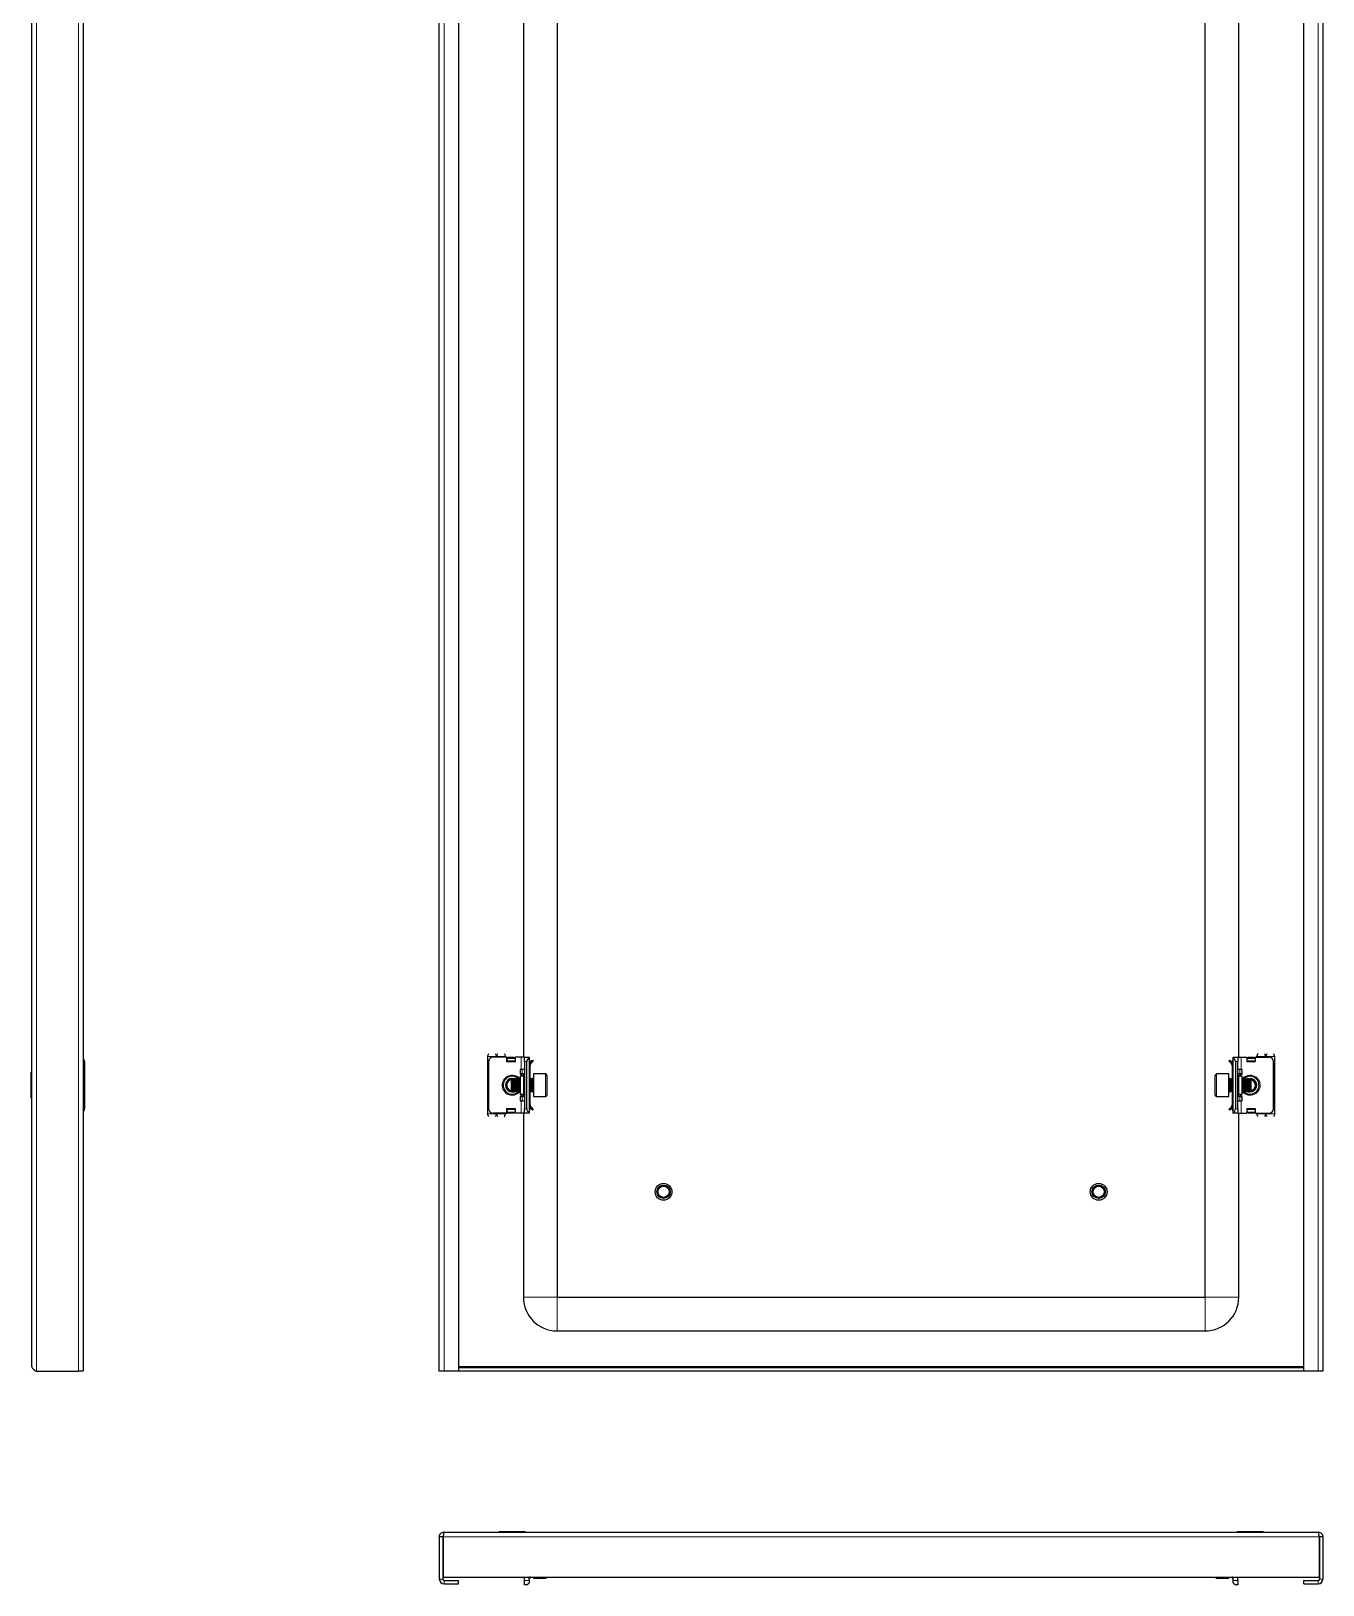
# Model space of a CAD drawing. Header units: millimetres. Extents: x -45 to 1444, y -1119 to 1206.
# Drawn here: x 868 to 1444, y -1083 to -390 of the extents above; entities that cross this region are included whole.
import ezdxf

# ---------------------------------------------------------------- set-up
doc = ezdxf.new("R2010")
doc.units = ezdxf.units.MM

msp = doc.modelspace()

# ---------------------------------------------------------------- linework, layer by layer
at = {"color": 7, "linetype": 'Continuous', "lineweight": 25}
for p, q in [((868.5, -985.65), (868.5, 965.15)), ((891.5, 967.25), (891.5, -987.75)), ((1050.23, -987.75), (1050.23, 967.25)), ((1058.73, 967.25), (1058.73, -987.75)), ((1435.73, -987.75), (1435.73, 967.25)), ((1444.23, 967.25), (1444.23, -987.75)), ((1102.73, 934.25), (1102.73, -954.75)), ((1391.73, -954.75), (1391.73, 934.25)), ((1087.73, -297.75), (1087.73, -847.75)), ((1406.73, -847.75), (1406.73, -297.75)), ((892, -849.75), (892, -870.75)), ((1071.73, -847.5), (1071.73, -873)), ((1072.23, -849.75), (1072.23, -870.75)), ((1080.23, -847.75), (1074.23, -847.75)), ((1079.73, -847.5), (1079.73, -847.75)), ((1080.23, -847.75), (1080.23, -849.75)), ((1080.43, -847.87), (1080.23, -847.87)), ((1080.23, -849.75), (1084.23, -849.75)), ((1080.43, -849.75), (1080.43, -847.87)), ((1080.48, -848.13), (1080.98, -847.78)), ((1080.98, -848.13), (1080.48, -848.49)), ((1080.48, -848.49), (1080.48, -848.13)), ((1080.48, -849.4), (1080.48, -848.49)), ((1080.48, -849.75), (1080.48, -849.4)), ((1080.98, -847.78), (1080.98, -848.13)), ((1080.98, -847.78), (1083.48, -847.78)), ((1080.98, -848.13), (1083.48, -848.13)), ((1083.48, -848.13), (1083.48, -847.78)), ((1083.48, -847.78), (1083.98, -848.13)), ((1083.98, -848.49), (1083.48, -848.13)), ((1083.98, -848.13), (1083.98, -848.49)), ((1083.98, -848.49), (1083.98, -849.4)), ((1083.98, -849.4), (1083.98, -849.75)), ((1084.23, -849.75), (1084.23, -847.75)), ((1086.73, -847.75), (1084.23, -847.75)), ((1088.23, -847.75), (1086.73, -847.75)), ((1088.23, -849.75), (1088.23, -847.75)), ((1088.23, -847.75), (1090.23, -847.75)), ((1088.23, -849.75), (1088.23, -870.75)), ((1089.23, -870.75), (1089.23, -849.75)), ((1090.23, -847.75), (1090.23, -848.02)), ((1090.23, -848.02), (1090.23, -872.49)), ((1090.23, -848.84), (1090.44, -849.05)), ((1090.73, -851.5), (1090.23, -851.5)), ((1090.73, -849.75), (1090.73, -850.21)), ((1090.73, -855), (1090.73, -851.5)), ((1090.82, -850.09), (1091.79, -849.11)), ((1091.17, -850.44), (1090.82, -850.09)), ((1091.17, -850.44), (1092.14, -849.47)), ((1091.79, -849.11), (1092.14, -849.47)), ((1402.67, -849.11), (1402.32, -849.47)), ((1403.29, -850.44), (1402.32, -849.47)), ((1403.64, -850.09), (1402.67, -849.11)), ((1403.29, -850.44), (1403.64, -850.09)), ((1403.73, -849.75), (1403.73, -850.15)), ((1403.73, -851.5), (1404.23, -851.5)), ((1403.73, -851.5), (1403.73, -855)), ((1404.02, -849.05), (1404.23, -848.84)), ((1404.23, -847.75), (1406.23, -847.75)), ((1404.23, -848.02), (1404.23, -847.75)), ((1404.23, -872.49), (1404.23, -848.02)), ((1405.23, -849.75), (1405.23, -870.75)), ((1406.23, -847.75), (1406.23, -849.75)), ((1406.23, -847.75), (1407.73, -847.75)), ((1406.23, -870.75), (1406.23, -849.75)), ((1407.73, -847.75), (1410.23, -847.75)), ((1410.23, -847.75), (1410.23, -849.75)), ((1410.23, -849.75), (1414.23, -849.75)), ((1410.48, -848.13), (1410.98, -847.78)), ((1410.98, -848.13), (1410.48, -848.49)), ((1410.48, -848.49), (1410.48, -848.13)), ((1410.48, -849.4), (1410.48, -848.49)), ((1410.48, -849.75), (1410.48, -849.4)), ((1410.98, -847.78), (1410.98, -848.13)), ((1410.98, -847.78), (1413.48, -847.78)), ((1410.98, -848.13), (1413.48, -848.13)), ((1413.48, -848.13), (1413.48, -847.78)), ((1413.48, -847.78), (1413.98, -848.13)), ((1413.98, -848.49), (1413.48, -848.13)), ((1413.98, -848.13), (1413.98, -848.49)), ((1413.98, -848.49), (1413.98, -849.4)), ((1413.98, -849.4), (1413.98, -849.75)), ((1414.03, -847.87), (1414.03, -849.75)), ((1414.23, -847.87), (1414.03, -847.87)), ((1414.23, -847.75), (1420.23, -847.75)), ((1414.23, -849.75), (1414.23, -847.75)), ((1414.73, -847.75), (1414.73, -847.5)), ((1422.23, -870.75), (1422.23, -849.75)), ((1422.73, -873), (1422.73, -847.5)), ((868.5, -854.47), (868.2, -854.47)), ((868.2, -862.4), (868.2, -854.47)), ((1082.54, -857.5), (1081.71, -857.69)), ((1082.78, -857.25), (1082.23, -857.81)), ((1082.23, -857.81), (1082.23, -862.51)), ((1082.84, -857.25), (1082.78, -857.25)), ((1082.78, -857.25), (1082.78, -863.03)), ((1083.23, -857.81), (1082.84, -857.25)), ((1082.84, -857.25), (1082.84, -859.11)), ((1083.39, -857.58), (1083.02, -857.51)), ((1083.62, -857.25), (1083.23, -857.81)), ((1083.23, -857.81), (1083.23, -859.32)), ((1083.84, -857.25), (1083.62, -857.25)), ((1083.62, -857.25), (1083.62, -859.11)), ((1084.23, -857.81), (1083.84, -857.25)), ((1083.84, -857.25), (1083.84, -859.11)), ((1084.06, -857.56), (1084.3, -857.7)), ((1084.62, -857.25), (1084.23, -857.81)), ((1084.23, -857.81), (1084.23, -859.32)), ((1084.84, -857.25), (1084.62, -857.25)), ((1084.62, -857.25), (1084.62, -859.11)), ((1085.23, -857.81), (1084.84, -857.25)), ((1084.84, -857.25), (1084.84, -859.11)), ((1085.62, -857.25), (1085.23, -857.81)), ((1085.23, -857.81), (1085.23, -859.32)), ((1085.84, -857.25), (1085.62, -857.25)), ((1085.62, -857.25), (1085.62, -859.11)), ((1086.23, -857.81), (1085.84, -857.25)), ((1085.84, -857.25), (1085.84, -859.11)), ((1086.23, -853.25), (1086.23, -855.25)), ((1086.73, -853.25), (1086.23, -853.25)), ((1086.23, -855), (1087.23, -855)), ((1086.23, -855.25), (1087.91, -856.22)), ((1087.73, -856.25), (1086.23, -856.25)), ((1086.23, -856.25), (1086.23, -864.25)), ((1088.23, -853.25), (1086.73, -853.25)), ((1087.23, -855), (1087.73, -855)), ((1087.73, -855), (1087.73, -856.12)), ((1090.73, -855), (1090.23, -855)), ((1090.62, -857.25), (1090.23, -857.81)), ((1090.84, -857.25), (1090.62, -857.25)), ((1090.62, -857.25), (1090.62, -859.11)), ((1090.73, -857.25), (1090.73, -855)), ((1091.23, -857.81), (1090.84, -857.25)), ((1090.84, -857.25), (1090.84, -859.11)), ((1091.62, -857.25), (1091.23, -857.81)), ((1091.23, -857.81), (1091.23, -859.32)), ((1091.98, -857.25), (1091.62, -857.25)), ((1091.62, -857.25), (1091.62, -859.11)), ((1097.63, -855.25), (1092.23, -855.25)), ((1092.23, -855.25), (1092.23, -864.87)), ((1098.23, -855.85), (1098.23, -864.32)), ((1396.23, -864.65), (1396.23, -855.85)), ((1402.23, -855.25), (1396.83, -855.25)), ((1402.23, -865.25), (1402.23, -855.25)), ((1402.84, -857.25), (1402.48, -857.25)), ((1403.23, -857.81), (1402.84, -857.25)), ((1402.84, -859.11), (1402.84, -857.25)), ((1403.62, -857.25), (1403.23, -857.81)), ((1403.23, -859.32), (1403.23, -857.81)), ((1403.84, -857.25), (1403.62, -857.25)), ((1403.62, -859.11), (1403.62, -857.25)), ((1404.23, -855), (1403.73, -855)), ((1403.73, -855), (1403.73, -857.25)), ((1404.23, -857.81), (1403.84, -857.25)), ((1403.84, -859.11), (1403.84, -857.25)), ((1407.73, -853.25), (1406.23, -853.25)), ((1406.55, -856.22), (1408.23, -855.25)), ((1406.73, -856.12), (1406.73, -855)), ((1406.73, -855), (1407.23, -855)), ((1408.23, -856.25), (1406.73, -856.25)), ((1407.23, -855), (1408.23, -855)), ((1408.23, -853.25), (1407.73, -853.25)), ((1408.23, -855.25), (1408.23, -853.25)), ((1408.23, -864.25), (1408.23, -856.25)), ((1408.62, -857.25), (1408.23, -857.81)), ((1408.84, -857.25), (1408.62, -857.25)), ((1408.62, -859.11), (1408.62, -857.25)), ((1409.23, -857.81), (1408.84, -857.25)), ((1408.84, -859.11), (1408.84, -857.25)), ((1409.62, -857.25), (1409.23, -857.81)), ((1409.23, -859.32), (1409.23, -857.81)), ((1409.84, -857.25), (1409.62, -857.25)), ((1409.62, -859.11), (1409.62, -857.25)), ((1410.23, -857.81), (1409.84, -857.25)), ((1409.84, -859.11), (1409.84, -857.25)), ((1410.15, -857.7), (1410.4, -857.56)), ((1410.62, -857.25), (1410.23, -857.81)), ((1410.23, -859.32), (1410.23, -857.81)), ((1410.84, -857.25), (1410.62, -857.25)), ((1410.62, -859.11), (1410.62, -857.25)), ((1411.23, -857.81), (1410.84, -857.25)), ((1410.84, -859.11), (1410.84, -857.25)), ((1411.44, -857.51), (1411.07, -857.58)), ((1411.62, -857.25), (1411.23, -857.81)), ((1411.23, -859.32), (1411.23, -857.81)), ((1411.67, -857.25), (1411.62, -857.25)), ((1411.62, -859.11), (1411.62, -857.25)), ((1412.23, -857.81), (1411.67, -857.25)), ((1411.67, -863.25), (1411.67, -857.25)), ((1412.75, -857.69), (1411.92, -857.5)), ((1412.23, -862.7), (1412.23, -857.81)), ((868.2, -866.04), (868.2, -862.4)), ((1082.23, -862.51), (1082.23, -862.7)), ((1082.23, -862.7), (1082.78, -863.25)), ((1082.78, -863.03), (1082.78, -863.25)), ((1082.78, -863.25), (1082.84, -863.25)), ((1082.84, -859.11), (1082.84, -863.25)), ((1082.84, -863.25), (1083.23, -862.7)), ((1083.23, -859.32), (1083.23, -862.7)), ((1083.23, -862.7), (1083.62, -863.25)), ((1083.62, -859.11), (1083.62, -863.25)), ((1083.62, -863.25), (1083.84, -863.25)), ((1083.84, -859.11), (1083.84, -863.25)), ((1083.84, -863.25), (1084.23, -862.7)), ((1084.3, -862.81), (1084.06, -862.94)), ((1084.23, -859.32), (1084.23, -862.7)), ((1084.23, -862.7), (1084.62, -863.25)), ((1084.62, -859.11), (1084.62, -863.25)), ((1084.62, -863.25), (1084.84, -863.25)), ((1084.84, -859.11), (1084.84, -863.25)), ((1084.84, -863.25), (1085.23, -862.7)), ((1085.23, -859.32), (1085.23, -862.7)), ((1085.23, -862.7), (1085.62, -863.25)), ((1085.62, -859.11), (1085.62, -863.25)), ((1085.62, -863.25), (1085.84, -863.25)), ((1085.84, -859.11), (1085.84, -863.25)), ((1085.84, -863.25), (1086.23, -862.7)), ((1086.23, -864.25), (1087.73, -864.25)), ((1087.91, -864.29), (1086.23, -865.25)), ((1086.23, -865.25), (1086.23, -867.25)), ((1087.23, -865.5), (1086.23, -865.5)), ((1087.73, -865.5), (1087.23, -865.5)), ((1087.73, -864.39), (1087.73, -865.5)), ((1090.23, -862.7), (1090.62, -863.25)), ((1090.23, -865.5), (1090.73, -865.5)), ((1090.62, -859.11), (1090.62, -863.25)), ((1090.62, -863.25), (1090.84, -863.25)), ((1090.73, -865.5), (1090.73, -863.25)), ((1090.73, -869), (1090.73, -865.5)), ((1090.84, -859.11), (1090.84, -863.25)), ((1090.84, -863.25), (1091.23, -862.7)), ((1091.23, -859.32), (1091.23, -862.7)), ((1091.23, -862.7), (1091.62, -863.25)), ((1091.62, -859.11), (1091.62, -863.25)), ((1091.62, -863.25), (1091.98, -863.25)), ((1092.23, -864.87), (1092.23, -865.25)), ((1092.23, -865.25), (1097.63, -865.25)), ((1098.23, -864.32), (1098.23, -864.65)), ((1396.83, -865.25), (1402.23, -865.25)), ((1402.48, -863.25), (1402.84, -863.25)), ((1402.84, -863.25), (1402.84, -859.11)), ((1402.84, -863.25), (1403.23, -862.7)), ((1403.23, -862.7), (1403.23, -859.32)), ((1403.23, -862.7), (1403.62, -863.25)), ((1403.62, -863.25), (1403.62, -859.11)), ((1403.62, -863.25), (1403.84, -863.25)), ((1403.73, -863.25), (1403.73, -865.5)), ((1403.73, -865.5), (1403.73, -869)), ((1403.73, -865.5), (1404.23, -865.5)), ((1403.84, -863.25), (1403.84, -859.11)), ((1403.84, -863.25), (1404.23, -862.7)), ((1408.23, -865.25), (1406.55, -864.29)), ((1406.73, -864.25), (1408.23, -864.25)), ((1406.73, -865.5), (1406.73, -864.39)), ((1407.23, -865.5), (1406.73, -865.5)), ((1408.23, -865.5), (1407.23, -865.5)), ((1408.23, -862.7), (1408.62, -863.25)), ((1408.23, -867.25), (1408.23, -865.25)), ((1408.62, -863.25), (1408.62, -859.11)), ((1408.62, -863.25), (1408.84, -863.25)), ((1408.84, -863.25), (1408.84, -859.11)), ((1408.84, -863.25), (1409.23, -862.7)), ((1409.23, -862.7), (1409.23, -859.32)), ((1409.23, -862.7), (1409.62, -863.25)), ((1409.62, -863.25), (1409.62, -859.11)), ((1409.62, -863.25), (1409.84, -863.25)), ((1409.84, -863.25), (1409.84, -859.11)), ((1409.84, -863.25), (1410.23, -862.7)), ((1410.4, -862.94), (1410.15, -862.81)), ((1410.23, -862.7), (1410.23, -859.32)), ((1410.23, -862.7), (1410.62, -863.25)), ((1410.62, -863.25), (1410.62, -859.11)), ((1410.62, -863.25), (1410.84, -863.25)), ((1410.84, -863.25), (1410.84, -859.11)), ((1410.84, -863.25), (1411.23, -862.7)), ((1411.23, -862.7), (1411.23, -859.32)), ((1411.23, -862.7), (1411.62, -863.25)), ((1411.62, -863.25), (1411.62, -859.11)), ((1411.62, -863.25), (1411.67, -863.25)), ((1411.67, -863.25), (1412.23, -862.7)), ((868.2, -866.04), (868.5, -866.04)), ((1084.23, -870.75), (1080.23, -870.75)), ((1080.23, -870.75), (1080.23, -872.75)), ((1080.43, -872.64), (1080.43, -870.75)), ((1080.48, -871.11), (1080.48, -870.75)), ((1080.48, -872.02), (1080.48, -871.11)), ((1080.48, -872.02), (1080.98, -872.37)), ((1080.48, -872.37), (1080.48, -872.02)), ((1080.98, -872.73), (1080.48, -872.37)), ((1083.48, -872.37), (1080.98, -872.37)), ((1080.98, -872.37), (1080.98, -872.73)), ((1083.48, -872.37), (1083.98, -872.02)), ((1083.48, -872.73), (1083.48, -872.37)), ((1083.98, -872.37), (1083.48, -872.73)), ((1083.98, -870.75), (1083.98, -871.11)), ((1083.98, -871.11), (1083.98, -872.02)), ((1083.98, -872.02), (1083.98, -872.37)), ((1084.23, -872.75), (1084.23, -870.75)), ((1086.23, -867.25), (1086.73, -867.25)), ((1086.73, -867.25), (1088.23, -867.25)), ((1088.23, -872.75), (1088.23, -870.75)), ((1090.73, -869), (1090.23, -869)), ((1090.44, -871.46), (1090.23, -871.67)), ((1090.23, -872.49), (1090.23, -872.75)), ((1090.73, -870.75), (1090.73, -870.36)), ((1091.17, -870.06), (1090.82, -870.42)), ((1090.82, -870.42), (1091.79, -871.39)), ((1091.17, -870.06), (1092.14, -871.04)), ((1091.79, -871.39), (1092.14, -871.04)), ((1403.29, -870.06), (1402.32, -871.04)), ((1402.67, -871.39), (1402.32, -871.04)), ((1403.64, -870.42), (1402.67, -871.39)), ((1403.29, -870.06), (1403.64, -870.42)), ((1403.73, -869), (1404.23, -869)), ((1403.73, -870.75), (1403.73, -870.29)), ((1404.23, -871.67), (1404.02, -871.46)), ((1404.23, -872.75), (1404.23, -872.49)), ((1406.23, -867.25), (1407.73, -867.25)), ((1406.23, -870.75), (1406.23, -872.75)), ((1407.73, -867.25), (1408.23, -867.25)), ((1414.23, -870.75), (1410.23, -870.75)), ((1410.23, -870.75), (1410.23, -872.75)), ((1410.48, -871.11), (1410.48, -870.75)), ((1410.48, -872.02), (1410.48, -871.11)), ((1410.48, -872.37), (1410.48, -872.02)), ((1410.48, -872.02), (1410.98, -872.37)), ((1410.98, -872.73), (1410.48, -872.37)), ((1410.98, -872.37), (1410.98, -872.73)), ((1413.48, -872.37), (1410.98, -872.37)), ((1413.48, -872.37), (1413.98, -872.02)), ((1413.48, -872.73), (1413.48, -872.37)), ((1413.98, -872.37), (1413.48, -872.73)), ((1413.98, -870.75), (1413.98, -871.11)), ((1413.98, -871.11), (1413.98, -872.02)), ((1413.98, -872.02), (1413.98, -872.37)), ((1414.03, -870.75), (1414.03, -872.64)), ((1414.23, -872.75), (1414.23, -870.75)), ((1080.23, -872.75), (1074.23, -872.75)), ((1079.73, -872.75), (1079.73, -873)), ((1080.23, -872.64), (1080.43, -872.64)), ((1083.48, -872.73), (1080.98, -872.73)), ((1086.73, -872.75), (1084.23, -872.75)), ((1088.23, -872.75), (1086.73, -872.75)), ((1087.73, -872.75), (1087.73, -954.75)), ((1090.23, -872.75), (1088.23, -872.75)), ((1406.23, -872.75), (1404.23, -872.75)), ((1406.23, -872.75), (1407.73, -872.75)), ((1406.73, -954.75), (1406.73, -872.75)), ((1407.73, -872.75), (1410.23, -872.75)), ((1413.48, -872.73), (1410.98, -872.73)), ((1414.03, -872.64), (1414.23, -872.64)), ((1414.23, -872.75), (1420.23, -872.75)), ((1414.73, -873), (1414.73, -872.75)), ((1102.73, -954.75), (1391.73, -954.75)), ((1102.73, -969.75), (1391.73, -969.75)), ((870.6, -987.75), (889.4, -987.75)), ((891.5, -987.75), (889.4, -987.75)), ((1052.33, -987.75), (1050.23, -987.75)), ((1058.73, -987.75), (1052.33, -987.75)), ((1435.73, -986.25), (1058.73, -986.25)), ((1435.73, -987.75), (1058.73, -987.75)), ((1442.13, -987.75), (1435.73, -987.75)), ((1444.23, -987.75), (1442.13, -987.75)), ((1052.33, -1059.46), (1442.13, -1059.46)), ((1076.94, -1059.16), (1076.94, -1059.46)), ((1076.94, -1059.16), (1088.51, -1059.16)), ((1088.51, -1059.46), (1088.51, -1059.16)), ((1405.94, -1059.16), (1405.94, -1059.46)), ((1405.94, -1059.16), (1417.1, -1059.16)), ((1417.1, -1059.16), (1417.51, -1059.16)), ((1417.51, -1059.46), (1417.51, -1059.16)), ((1051.73, -1061.56), (1050.23, -1061.56)), ((1050.23, -1061.56), (1050.23, -1080.36)), ((1051.73, -1061.56), (1051.73, -1080.36)), ((1051.93, -1061.56), (1051.93, -1079.46)), ((1442.53, -1061.56), (1442.53, -1079.46)), ((1444.23, -1061.56), (1442.73, -1061.56)), ((1442.73, -1061.56), (1442.73, -1080.36)), ((1444.23, -1061.56), (1444.23, -1080.36)), ((1051.93, -1079.46), (1442.53, -1079.46)), ((1088.23, -1080.96), (1088.23, -1079.46)), ((1090.23, -1080.96), (1090.23, -1079.46)), ((1090.73, -1079.96), (1090.23, -1079.96)), ((1092.23, -1079.46), (1092.23, -1079.96)), ((1092.23, -1079.96), (1097.63, -1079.96)), ((1396.83, -1079.96), (1402.23, -1079.96)), ((1402.23, -1079.96), (1402.23, -1079.46)), ((1403.73, -1079.96), (1404.23, -1079.96)), ((1404.23, -1080.96), (1404.23, -1079.46)), ((1406.23, -1080.96), (1406.23, -1079.46)), ((1052.33, -1080.96), (1058.73, -1080.96)), ((1052.33, -1082.46), (1058.73, -1082.46)), ((1058.73, -1082.46), (1058.73, -1080.96)), ((1088.23, -1082.96), (1088.23, -1080.96)), ((1089.23, -1082.96), (1088.23, -1082.96)), ((1089.23, -1082.96), (1090.23, -1081.96)), ((1090.23, -1080.96), (1090.23, -1081.96)), ((1404.23, -1081.96), (1404.23, -1080.96)), ((1404.23, -1081.96), (1405.23, -1082.96)), ((1406.23, -1082.96), (1405.23, -1082.96)), ((1406.23, -1080.96), (1406.23, -1082.96)), ((1435.73, -1082.46), (1435.73, -1080.96)), ((1435.73, -1080.96), (1442.13, -1080.96)), ((1435.73, -1082.46), (1442.13, -1082.46))]:
    msp.add_line(p, q, dxfattribs=at)
at = {"color": 8, "linetype": 'Continuous', "lineweight": 18}
for p, q in [((870.6, -987.75), (870.6, 967.25)), ((889.4, -987.75), (889.4, 967.25)), ((1052.33, 967.25), (1052.33, -987.75)), ((1442.13, 967.25), (1442.13, -987.75)), ((1071.73, -847.5), (1075.73, -847.5)), ((1075.73, -847.5), (1079.73, -847.5)), ((1083.98, -849.4), (1080.48, -849.4)), ((1086.73, -847.75), (1086.73, -853.25)), ((1089.23, -849.75), (1088.23, -849.75)), ((1090.23, -849.25), (1090.44, -849.05)), ((1090.23, -849.75), (1090.73, -849.75)), ((1404.23, -849.75), (1403.73, -849.75)), ((1404.23, -849.25), (1404.02, -849.05)), ((1406.23, -849.75), (1405.23, -849.75)), ((1407.73, -853.25), (1407.73, -847.75)), ((1413.98, -849.4), (1410.48, -849.4)), ((1414.73, -847.5), (1418.73, -847.5)), ((1422.73, -847.5), (1418.73, -847.5)), ((1087.23, -853.25), (1087.23, -855)), ((1087.73, -864.25), (1087.73, -856.25)), ((1091.98, -863.25), (1091.98, -857.25)), ((1097.63, -864.87), (1097.63, -855.25)), ((1396.83, -855.25), (1396.83, -865.25)), ((1402.48, -857.25), (1402.48, -863.03)), ((1406.73, -856.25), (1406.73, -864.25)), ((1407.23, -855), (1407.23, -853.25)), ((1087.23, -865.5), (1087.23, -867.25)), ((1097.63, -865.25), (1097.63, -864.87)), ((1402.48, -863.03), (1402.48, -863.25)), ((1407.23, -867.25), (1407.23, -865.5)), ((1080.48, -871.11), (1083.98, -871.11)), ((1086.73, -867.25), (1086.73, -872.75)), ((1088.23, -870.75), (1089.23, -870.75)), ((1090.23, -870.75), (1090.73, -870.75)), ((1090.23, -871.25), (1090.44, -871.46)), ((1404.23, -870.75), (1403.73, -870.75)), ((1404.23, -871.25), (1404.02, -871.46)), ((1405.23, -870.75), (1406.23, -870.75)), ((1407.73, -872.75), (1407.73, -867.25)), ((1410.48, -871.11), (1413.98, -871.11)), ((1071.73, -873), (1075.73, -873)), ((1079.73, -873), (1075.73, -873)), ((1418.73, -873), (1414.73, -873)), ((1422.73, -873), (1418.73, -873)), ((1102.73, -954.75), (1087.73, -954.75)), ((1102.73, -954.75), (1102.73, -969.75)), ((1391.73, -954.75), (1391.73, -969.75)), ((1391.73, -954.75), (1406.73, -954.75)), ((1435.73, -985.65), (1058.73, -985.65)), ((1051.93, -1061.56), (1442.53, -1061.56)), ((1097.63, -1079.96), (1097.63, -1079.46)), ((1396.83, -1079.46), (1396.83, -1079.96)), ((1051.73, -1080.36), (1050.23, -1080.36)), ((1052.33, -1080.96), (1052.33, -1082.46)), ((1088.23, -1080.96), (1090.23, -1080.96)), ((1404.23, -1080.96), (1406.23, -1080.96)), ((1442.13, -1080.96), (1442.13, -1082.46)), ((1442.73, -1080.36), (1444.23, -1080.36))]:
    msp.add_line(p, q, dxfattribs=at)
at = {"color": 7, "linetype": 'Continuous', "lineweight": 25, "flags": 128}
for points in [[(1083.02, -863), (1083.26, -862.96), (1083.39, -862.93)], [(1411.07, -862.93), (1411.19, -862.96), (1411.44, -863)]]:
    msp.add_lwpolyline(points, dxfattribs=at)
at = {"color": 7, "linetype": 'Continuous', "lineweight": 25}
for centre, radius in [((1150.23, -907.75), 3.75), ((1150.23, -907.75), 3), ((1150.23, -907.75), 2.5), ((1344.23, -907.75), 3.75), ((1344.23, -907.75), 3), ((1344.23, -907.75), 2.5)]:
    msp.add_circle(centre, radius, dxfattribs=at)
for centre, radius, start, end in [((890, -849.75), 2, 0, 41.40962), ((1074.23, -849.75), 2, 90, 180), ((1091.23, -849.75), 2, 120, 180), ((1089.73, -849.75), 1, 0, 45), ((1404.73, -849.75), 1, 135, 180), ((1403.23, -849.75), 2, 0, 60), ((1420.23, -849.75), 2, 0, 90), ((1082.73, -860.25), 4, 45.71765, 270), ((1082.73, -860.25), 3, 74.33161, 285.66839), ((1082.73, -860.25), 2.76, 111.7574, 265.98739), ((1082.73, -860.25), 2.45, 101.79772, 201.7574), ((1087.73, -855.75), 0.5, 270, 0), ((1091.98, -857), 0.25, 270, 0), ((1097.63, -855.85), 0.6, 0, 90), ((1396.83, -855.85), 0.6, 90, 180), ((1402.48, -857), 0.25, 180, 270), ((1406.73, -855.75), 0.5, 180, 270), ((1411.73, -860.25), 4, 90, 134.28235), ((1411.73, -860.25), 4, 225.71765, 90), ((1411.73, -860.25), 3, 254.33161, 105.66839), ((1411.73, -860.25), 2.76, 274.01261, 68.2426), ((1411.73, -860.25), 2.45, 281.79772, 78.20228), ((1082.73, -860.25), 2.45, 201.7574, 258.20228), ((1082.73, -860.25), 4, 270, 314.28235), ((1087.73, -864.75), 0.5, 0, 90), ((1091.98, -863.5), 0.25, 360, 90), ((1097.63, -864.65), 0.6, 270, 360), ((1396.83, -864.65), 0.6, 180, 270), ((1402.48, -863.5), 0.25, 90, 180), ((1406.73, -864.75), 0.5, 90, 180), ((890, -870.75), 2, 318.59038, 0), ((1074.23, -870.75), 2, 180, 270), ((1091.23, -870.75), 2, 180, 240), ((1089.73, -870.75), 1, 315, 0), ((1404.73, -870.75), 1, 180, 225), ((1403.23, -870.75), 2, 300, 0), ((1420.23, -870.75), 2, 270, 0), ((1102.73, -954.75), 15, 180, 270), ((1391.73, -954.75), 15, 270, 0), ((1097.63, -1079.36), 0.6, 270, 350.40593), ((1396.83, -1079.36), 0.6, 189.59407, 270), ((1052.33, -1080.36), 2.1, 180, 270), ((1052.33, -1080.36), 0.6, 180, 270), ((1442.13, -1080.36), 2.1, 270, 0), ((1442.13, -1080.36), 0.6, 270, 0)]:
    msp.add_arc(centre, radius, start, end, dxfattribs=at)
at = {"color": 8, "linetype": 'Continuous', "lineweight": 18}
for centre, start, end in [((1082.73, -860.25), 38.94244, 270), ((1411.73, -860.25), 218.94244, 90), ((1411.73, -860.25), 90, 141.05756), ((1082.73, -860.25), 270, 321.05756)]:
    msp.add_arc(centre, 4.5, start, end, dxfattribs=at)
at = {"color": 7, "linetype": 'Continuous', "lineweight": 25}
for points, knots in [([(1071.73, -847.5), (1071.82, -847.26), (1072.02, -846.77), (1072.21, -846.38), (1072.3, -846.18)], [0, 0, 0, 0, 0.502065, 1, 1, 1, 1]), ([(1075.16, -846.19), (1075.24, -846.35), (1075.41, -846.7), (1075.6, -847.18), (1075.71, -847.46), (1075.73, -847.5)], [0, 0, 0, 0, 0.415483, 0.917152, 1, 1, 1, 1]), ([(1075.73, -847.5), (1075.82, -847.26), (1076.02, -846.77), (1076.21, -846.38), (1076.3, -846.18)], [0, 0, 0, 0, 0.502065, 1, 1, 1, 1]), ([(1079.16, -846.19), (1079.24, -846.35), (1079.41, -846.7), (1079.6, -847.18), (1079.71, -847.46), (1079.73, -847.5)], [0, 0, 0, 0, 0.415483, 0.917152, 1, 1, 1, 1]), ([(1090.82, -850.09), (1090.66, -850.28), (1090.36, -850.66), (1090.24, -851.18), (1090.23, -851.46), (1090.23, -851.5)], [0, 0, 0, 0, 0.461863, 0.923726, 1, 1, 1, 1]), ([(1091.17, -850.44), (1091.05, -850.59), (1090.87, -850.82), (1090.75, -851.2), (1090.74, -851.4), (1090.73, -851.5)], [0, 0, 0, 0, 0.485042, 0.738404, 1, 1, 1, 1]), ([(1403.73, -851.5), (1403.71, -851.31), (1403.68, -851.02), (1403.49, -850.67), (1403.36, -850.52), (1403.29, -850.44)], [0, 0, 0, 0, 0.485042, 0.738404, 1, 1, 1, 1]), ([(1404.23, -851.5), (1404.2, -851.26), (1404.15, -850.78), (1403.87, -850.32), (1403.67, -850.12), (1403.64, -850.09)], [0, 0, 0, 0, 0.461863, 0.923726, 1, 1, 1, 1]), ([(1414.73, -847.5), (1414.78, -847.38), (1414.87, -847.14), (1415.01, -846.79), (1415.16, -846.46), (1415.25, -846.28), (1415.3, -846.18)], [0, 0, 0, 0, 0.2474545, 0.5020799, 0.7495343, 1, 1, 1, 1]), ([(1418.16, -846.19), (1418.24, -846.35), (1418.41, -846.7), (1418.6, -847.18), (1418.71, -847.46), (1418.73, -847.5)], [0, 0, 0, 0, 0.415483, 0.917152, 1, 1, 1, 1]), ([(1418.73, -847.5), (1418.82, -847.26), (1419.02, -846.77), (1419.21, -846.38), (1419.3, -846.18)], [0, 0, 0, 0, 0.502065, 1, 1, 1, 1]), ([(1422.16, -846.19), (1422.24, -846.35), (1422.41, -846.7), (1422.6, -847.18), (1422.71, -847.46), (1422.73, -847.5)], [0, 0, 0, 0, 0.415483, 0.917152, 1, 1, 1, 1]), ([(1090.23, -869), (1090.25, -869.24), (1090.31, -869.73), (1090.59, -870.19), (1090.79, -870.39), (1090.82, -870.42)], [0, 0, 0, 0, 0.461863, 0.923726, 1, 1, 1, 1]), ([(1090.73, -869), (1090.75, -869.19), (1090.78, -869.48), (1090.97, -869.84), (1091.1, -869.99), (1091.17, -870.06)], [0, 0, 0, 0, 0.485042, 0.738404, 1, 1, 1, 1]), ([(1403.29, -870.06), (1403.41, -869.91), (1403.59, -869.69), (1403.71, -869.31), (1403.72, -869.11), (1403.73, -869)], [0, 0, 0, 0, 0.485042, 0.738404, 1, 1, 1, 1]), ([(1403.64, -870.42), (1403.8, -870.23), (1404.1, -869.85), (1404.22, -869.32), (1404.23, -869.04), (1404.23, -869)], [0, 0, 0, 0, 0.461863, 0.923726, 1, 1, 1, 1]), ([(1072.3, -874.32), (1072.22, -874.16), (1072.05, -873.81), (1071.86, -873.32), (1071.74, -873.04), (1071.73, -873)], [0, 0, 0, 0, 0.415483, 0.917152, 1, 1, 1, 1]), ([(1075.73, -873), (1075.63, -873.25), (1075.44, -873.73), (1075.25, -874.13), (1075.16, -874.33)], [0, 0, 0, 0, 0.502065, 1, 1, 1, 1]), ([(1076.3, -874.32), (1076.22, -874.16), (1076.05, -873.81), (1075.86, -873.32), (1075.74, -873.04), (1075.73, -873)], [0, 0, 0, 0, 0.415483, 0.917152, 1, 1, 1, 1]), ([(1079.73, -873), (1079.68, -873.12), (1079.59, -873.36), (1079.44, -873.71), (1079.3, -874.04), (1079.21, -874.23), (1079.16, -874.33)], [0, 0, 0, 0, 0.247454, 0.50208, 0.749534, 1, 1, 1, 1]), ([(1415.3, -874.32), (1415.22, -874.16), (1415.05, -873.81), (1414.86, -873.32), (1414.74, -873.04), (1414.73, -873)], [0, 0, 0, 0, 0.415483, 0.917152, 1, 1, 1, 1]), ([(1418.73, -873), (1418.63, -873.25), (1418.44, -873.73), (1418.25, -874.13), (1418.16, -874.33)], [0, 0, 0, 0, 0.5020654, 1, 1, 1, 1]), ([(1419.3, -874.32), (1419.22, -874.16), (1419.05, -873.81), (1418.86, -873.32), (1418.74, -873.04), (1418.73, -873)], [0, 0, 0, 0, 0.415483, 0.917152, 1, 1, 1, 1]), ([(1422.73, -873), (1422.63, -873.25), (1422.44, -873.73), (1422.25, -874.13), (1422.16, -874.33)], [0, 0, 0, 0, 0.5020654, 1, 1, 1, 1]), ([(868.5, -985.65), (868.5, -985.83), (868.55, -986), (868.76, -986.35), (868.91, -986.53), (869.31, -986.88), (869.54, -987.05), (870.05, -987.4), (870.32, -987.58), (870.6, -987.75)], [0, 0, 0, 0, 0.25, 0.25, 0.5, 0.5, 0.75, 0.75, 1, 1, 1, 1]), ([(1050.23, -1061.56), (1050.23, -1061.28), (1050.28, -1061.01), (1050.49, -1060.5), (1050.65, -1060.27), (1051.04, -1059.88), (1051.27, -1059.72), (1051.78, -1059.51), (1052.05, -1059.46), (1052.33, -1059.46)], [0, 0, 0, 0, 0.25, 0.25, 0.5, 0.5, 0.75, 0.75, 1, 1, 1, 1]), ([(1052.33, -1059.46), (1052.3, -1059.46), (1052.26, -1059.51), (1052.2, -1059.72), (1052.16, -1059.88), (1052.1, -1060.27), (1052.06, -1060.5), (1052, -1061.01), (1051.96, -1061.28), (1051.93, -1061.56)], [0, 0, 0, 0, 0.25, 0.25, 0.5, 0.5, 0.75, 0.75, 1, 1, 1, 1]), ([(1442.13, -1059.46), (1442.41, -1059.46), (1442.68, -1059.51), (1443.19, -1059.72), (1443.42, -1059.88), (1443.81, -1060.27), (1443.96, -1060.5), (1444.17, -1061.01), (1444.23, -1061.28), (1444.23, -1061.56)], [0, 0, 0, 0, 0.25, 0.25, 0.5, 0.5, 0.75, 0.75, 1, 1, 1, 1]), ([(1442.53, -1061.56), (1442.5, -1061.28), (1442.46, -1061.01), (1442.4, -1060.5), (1442.36, -1060.27), (1442.3, -1059.88), (1442.26, -1059.72), (1442.2, -1059.51), (1442.16, -1059.46), (1442.13, -1059.46)], [0, 0, 0, 0, 0.25, 0.25, 0.5, 0.5, 0.75, 0.75, 1, 1, 1, 1]), ([(1051.73, -1061.56), (1051.74, -1061.48), (1051.76, -1061.32), (1051.86, -1061.13), (1051.96, -1061.1), (1051.99, -1061.09)], [0, 0, 0, 0, 0.432796, 0.865566, 1, 1, 1, 1]), ([(1442.47, -1061.08), (1442.5, -1061.1), (1442.67, -1061.2), (1442.7, -1061.4), (1442.73, -1061.56)], [0, 0, 0, 0, 0.2077128, 1, 1, 1, 1]), ([(1090.64, -1079.46), (1090.56, -1079.51), (1090.32, -1079.66), (1090.24, -1079.83), (1090.23, -1079.94), (1090.23, -1079.96)], [0, 0, 0, 0, 0.331346, 0.905226, 1, 1, 1, 1]), ([(1091.04, -1079.46), (1090.97, -1079.52), (1090.84, -1079.63), (1090.75, -1079.8), (1090.74, -1079.9), (1090.73, -1079.96)], [0, 0, 0, 0, 0.360365, 0.675069, 1, 1, 1, 1]), ([(1403.73, -1079.96), (1403.71, -1079.86), (1403.67, -1079.7), (1403.53, -1079.54), (1403.45, -1079.47), (1403.43, -1079.46)], [0, 0, 0, 0, 0.6029704, 0.9179315, 1, 1, 1, 1]), ([(1404.23, -1079.96), (1404.21, -1079.86), (1404.17, -1079.7), (1403.93, -1079.53), (1403.82, -1079.46)], [0, 0, 0, 0, 0.57413, 1, 1, 1, 1])]:
    msp.add_open_spline(points, degree=3, knots=knots, dxfattribs=at)

doc.saveas('drawing.dxf')
